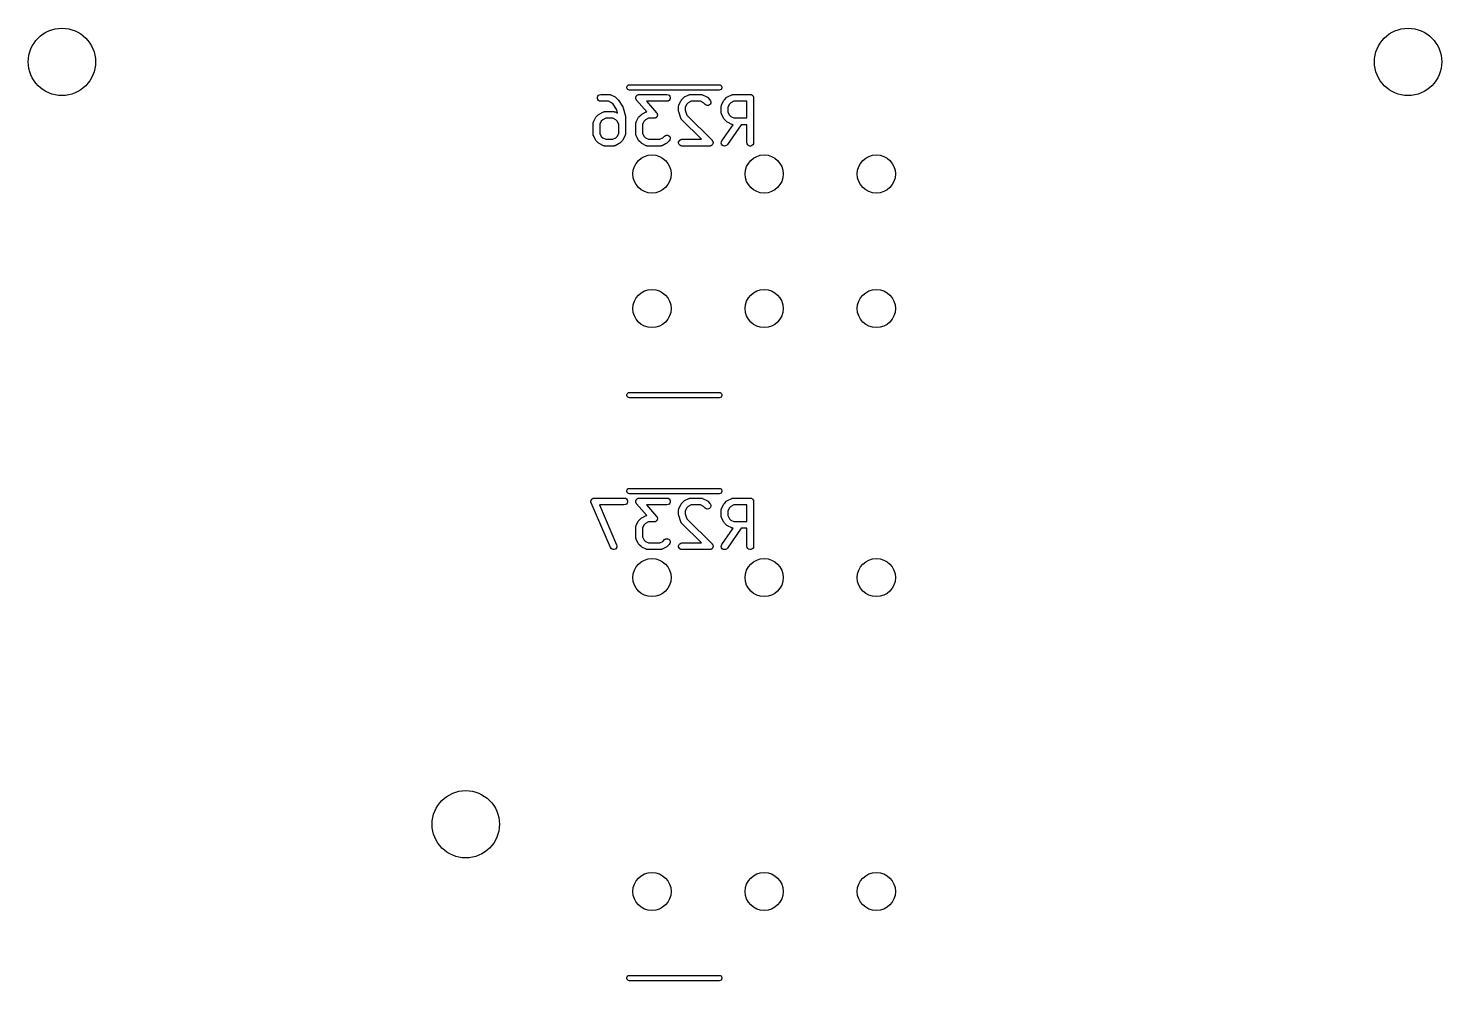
# Model space of a CAD drawing. Extents: x 25 to 326, y -201 to -21.
# Drawn here: x 148.6 to 180.1, y -177.99 to -156.75 of the extents above; entities that cross this region are included whole.
import ezdxf

# ---------------------------------------------------------------- set-up
doc = ezdxf.new("R2010")
doc.units = 0
doc.header["$MEASUREMENT"] = 0
doc.layers.add('BLACK', color=7, linetype='CONTINUOUS')

msp = doc.modelspace()

# ---------------------------------------------------------------- linework, layer by layer
at = {"layer": 'Black'}
for p, q in [((161.941, -158.06), (161.948, -158.04)), ((161.941, -158.08), (161.941, -158.06)), ((161.948, -158.1), (161.941, -158.08)), ((161.948, -158.04), (161.961, -158.024)), ((161.961, -158.116), (161.948, -158.1)), ((161.961, -158.024), (161.979, -158.014)), ((161.979, -158.126), (161.961, -158.116)), ((161.979, -158.014), (162, -158.01)), ((162, -158.13), (161.979, -158.126)), ((162, -158.01), (164, -158.01)), ((164, -158.13), (162, -158.13)), ((164, -158.01), (164.021, -158.014)), ((164.021, -158.126), (164, -158.13)), ((164.021, -158.014), (164.039, -158.024)), ((164.039, -158.116), (164.021, -158.126)), ((164.039, -158.024), (164.052, -158.04)), ((164.052, -158.1), (164.039, -158.116)), ((164.052, -158.04), (164.059, -158.06)), ((164.059, -158.08), (164.052, -158.1)), ((164.059, -158.06), (164.059, -158.08)), ((161.283, -158.289), (161.292, -158.265)), ((161.283, -158.315), (161.283, -158.289)), ((161.292, -158.34), (161.283, -158.315)), ((161.292, -158.265), (161.309, -158.245)), ((161.309, -158.36), (161.292, -158.34)), ((161.309, -158.245), (161.331, -158.232)), ((161.331, -158.373), (161.309, -158.36)), ((161.331, -158.232), (161.357, -158.227)), ((161.357, -158.377), (161.331, -158.373)), ((161.357, -158.227), (161.548, -158.227)), ((161.53, -158.377), (161.357, -158.377)), ((161.598, -158.412), (161.53, -158.377)), ((161.548, -158.227), (161.552, -158.228)), ((161.552, -158.228), (161.556, -158.228)), ((161.556, -158.228), (161.565, -158.23)), ((161.565, -158.23), (161.573, -158.232)), ((161.573, -158.232), (161.577, -158.234)), ((161.577, -158.234), (161.581, -158.235)), ((161.581, -158.235), (161.676, -158.283)), ((161.632, -158.445), (161.598, -158.412)), ((161.716, -158.571), (161.632, -158.445)), ((161.676, -158.283), (161.686, -158.29)), ((161.686, -158.29), (161.696, -158.297)), ((161.696, -158.297), (161.744, -158.345)), ((161.744, -158.345), (161.748, -158.351)), ((161.748, -158.351), (161.753, -158.356)), ((161.753, -158.356), (161.848, -158.499)), ((162.139, -158.304), (162.14, -158.297)), ((162.14, -158.31), (162.139, -158.304)), ((162.14, -158.289), (162.142, -158.284)), ((162.14, -158.297), (162.14, -158.289)), ((162.14, -158.315), (162.14, -158.31)), ((162.143, -158.322), (162.14, -158.315)), ((162.142, -158.284), (162.143, -158.278)), ((162.143, -158.278), (162.147, -158.272)), ((162.144, -158.329), (162.143, -158.322)), ((162.147, -158.334), (162.144, -158.329)), ((162.147, -158.272), (162.149, -158.265)), ((162.149, -158.34), (162.147, -158.334)), ((162.149, -158.265), (162.153, -158.26)), ((162.154, -158.345), (162.149, -158.34)), ((162.153, -158.26), (162.156, -158.255)), ((162.158, -158.352), (162.154, -158.345)), ((162.156, -158.255), (162.161, -158.251)), ((162.385, -158.612), (162.158, -158.352)), ((162.161, -158.251), (162.166, -158.245)), ((162.166, -158.245), (162.171, -158.242)), ((162.171, -158.242), (162.175, -158.238)), ((162.175, -158.238), (162.182, -158.236)), ((162.182, -158.236), (162.189, -158.232)), ((162.189, -158.232), (162.194, -158.231)), ((162.194, -158.231), (162.2, -158.229)), ((162.2, -158.229), (162.207, -158.229)), ((162.207, -158.229), (162.214, -158.227)), ((162.214, -158.227), (162.833, -158.227)), ((162.833, -158.377), (162.38, -158.377)), ((162.38, -158.377), (162.604, -158.634)), ((162.833, -158.227), (162.859, -158.232)), ((162.859, -158.373), (162.833, -158.377)), ((162.859, -158.232), (162.882, -158.245)), ((162.882, -158.36), (162.859, -158.373)), ((162.882, -158.245), (162.898, -158.265)), ((162.898, -158.34), (162.882, -158.36)), ((162.898, -158.265), (162.907, -158.289)), ((162.907, -158.315), (162.898, -158.34)), ((162.907, -158.289), (162.907, -158.315)), ((163.1, -158.459), (163.147, -158.364)), ((163.147, -158.364), (163.154, -158.354)), ((163.154, -158.354), (163.161, -158.345)), ((163.161, -158.345), (163.209, -158.297)), ((163.209, -158.297), (163.219, -158.29)), ((163.219, -158.29), (163.228, -158.283)), ((163.228, -158.283), (163.324, -158.235)), ((163.276, -158.442), (163.242, -158.511)), ((163.306, -158.412), (163.276, -158.442)), ((163.375, -158.377), (163.306, -158.412)), ((163.324, -158.235), (163.328, -158.234)), ((163.328, -158.234), (163.331, -158.232)), ((163.331, -158.232), (163.34, -158.23)), ((163.34, -158.23), (163.349, -158.228)), ((163.349, -158.228), (163.353, -158.228)), ((163.353, -158.228), (163.357, -158.227)), ((163.357, -158.227), (163.595, -158.227)), ((163.578, -158.377), (163.375, -158.377)), ((163.646, -158.412), (163.578, -158.377)), ((163.595, -158.227), (163.599, -158.228)), ((163.599, -158.228), (163.604, -158.228)), ((163.604, -158.228), (163.612, -158.23)), ((163.612, -158.23), (163.621, -158.232)), ((163.621, -158.232), (163.625, -158.234)), ((163.625, -158.234), (163.629, -158.235)), ((163.629, -158.235), (163.724, -158.283)), ((163.685, -158.451), (163.646, -158.412)), ((163.724, -158.283), (163.734, -158.29)), ((163.734, -158.29), (163.744, -158.297)), ((163.744, -158.297), (163.791, -158.345)), ((163.8, -158.441), (163.781, -158.459)), ((163.791, -158.345), (163.806, -158.366)), ((163.811, -158.417), (163.8, -158.441)), ((163.806, -158.366), (163.813, -158.391)), ((163.813, -158.391), (163.811, -158.417)), ((164.052, -158.459), (164.1, -158.364)), ((164.1, -158.364), (164.107, -158.354)), ((164.107, -158.354), (164.114, -158.345)), ((164.114, -158.345), (164.161, -158.297)), ((164.161, -158.297), (164.171, -158.29)), ((164.171, -158.29), (164.181, -158.283)), ((164.181, -158.283), (164.276, -158.235)), ((164.228, -158.442), (164.194, -158.511)), ((164.259, -158.412), (164.228, -158.442)), ((164.327, -158.377), (164.259, -158.412)), ((164.276, -158.235), (164.28, -158.234)), ((164.28, -158.234), (164.284, -158.232)), ((164.284, -158.232), (164.293, -158.23)), ((164.293, -158.23), (164.301, -158.228)), ((164.301, -158.228), (164.305, -158.228)), ((164.305, -158.228), (164.31, -158.227)), ((164.31, -158.227), (164.69, -158.227)), ((164.615, -158.377), (164.327, -158.377)), ((164.615, -158.751), (164.615, -158.377)), ((164.69, -158.227), (164.697, -158.229)), ((164.697, -158.229), (164.703, -158.229)), ((164.703, -158.229), (164.71, -158.231)), ((164.71, -158.231), (164.716, -158.232)), ((164.716, -158.232), (164.722, -158.235)), ((164.722, -158.235), (164.728, -158.237)), ((164.728, -158.237), (164.733, -158.242)), ((164.733, -158.242), (164.739, -158.245)), ((164.739, -158.245), (164.743, -158.25)), ((164.743, -158.25), (164.748, -158.254)), ((164.748, -158.254), (164.751, -158.26)), ((164.751, -158.26), (164.755, -158.265)), ((164.755, -158.265), (164.758, -158.271)), ((164.758, -158.271), (164.761, -158.277)), ((164.761, -158.277), (164.762, -158.283)), ((164.762, -158.283), (164.764, -158.289)), ((164.764, -158.289), (164.764, -158.296)), ((164.764, -158.296), (164.765, -158.302)), ((164.765, -158.302), (164.765, -159.302)), ((161.195, -158.84), (161.242, -158.745)), ((161.242, -158.745), (161.25, -158.735)), ((161.25, -158.735), (161.256, -158.726)), ((161.256, -158.726), (161.304, -158.678)), ((161.304, -158.678), (161.314, -158.671)), ((161.314, -158.671), (161.324, -158.664)), ((161.324, -158.664), (161.419, -158.616)), ((161.47, -158.758), (161.402, -158.793)), ((161.419, -158.616), (161.423, -158.615)), ((161.423, -158.615), (161.427, -158.613)), ((161.427, -158.613), (161.435, -158.611)), ((161.435, -158.611), (161.444, -158.609)), ((161.444, -158.609), (161.448, -158.609)), ((161.448, -158.609), (161.452, -158.608)), ((161.452, -158.608), (161.643, -158.608)), ((161.625, -158.758), (161.47, -158.758)), ((161.694, -158.793), (161.625, -158.758)), ((161.643, -158.608), (161.647, -158.609)), ((161.647, -158.609), (161.651, -158.609)), ((161.651, -158.609), (161.66, -158.611)), ((161.66, -158.611), (161.669, -158.613)), ((161.669, -158.613), (161.672, -158.615)), ((161.672, -158.615), (161.676, -158.616)), ((161.676, -158.616), (161.735, -158.645)), ((161.735, -158.645), (161.716, -158.571)), ((161.848, -158.499), (161.853, -158.511)), ((161.853, -158.511), (161.858, -158.522)), ((161.858, -158.522), (161.906, -158.713)), ((161.906, -158.713), (161.907, -158.722)), ((161.907, -158.722), (161.908, -158.731)), ((161.908, -158.731), (161.908, -159.112)), ((162.147, -158.84), (162.195, -158.745)), ((162.195, -158.745), (162.202, -158.735)), ((162.202, -158.735), (162.209, -158.726)), ((162.209, -158.726), (162.256, -158.678)), ((162.256, -158.678), (162.266, -158.671)), ((162.266, -158.671), (162.276, -158.664)), ((162.276, -158.664), (162.371, -158.616)), ((162.422, -158.758), (162.354, -158.793)), ((162.371, -158.616), (162.375, -158.615)), ((162.375, -158.615), (162.379, -158.613)), ((162.379, -158.613), (162.385, -158.612)), ((162.548, -158.758), (162.422, -158.758)), ((162.555, -158.757), (162.548, -158.758)), ((162.562, -158.757), (162.555, -158.757)), ((162.568, -158.755), (162.562, -158.757)), ((162.573, -158.754), (162.568, -158.755)), ((162.58, -158.75), (162.573, -158.754)), ((162.586, -158.747), (162.58, -158.75)), ((162.591, -158.744), (162.586, -158.747)), ((162.596, -158.741), (162.591, -158.744)), ((162.601, -158.735), (162.596, -158.741)), ((162.606, -158.73), (162.601, -158.735)), ((162.604, -158.634), (162.608, -158.64)), ((162.609, -158.725), (162.606, -158.73)), ((162.608, -158.64), (162.613, -158.646)), ((162.613, -158.721), (162.609, -158.725)), ((162.613, -158.646), (162.615, -158.651)), ((162.615, -158.714), (162.613, -158.721)), ((162.615, -158.651), (162.618, -158.656)), ((162.619, -158.708), (162.615, -158.714)), ((162.618, -158.656), (162.619, -158.663)), ((162.619, -158.663), (162.621, -158.67)), ((162.621, -158.696), (162.619, -158.702)), ((162.619, -158.702), (162.619, -158.708)), ((162.621, -158.67), (162.621, -158.676)), ((162.621, -158.676), (162.623, -158.682)), ((162.623, -158.682), (162.621, -158.689)), ((162.621, -158.689), (162.621, -158.696)), ((163.092, -158.484), (163.095, -158.476)), ((163.092, -158.489), (163.092, -158.484)), ((163.092, -158.493), (163.092, -158.489)), ((163.092, -158.588), (163.092, -158.493)), ((163.094, -158.6), (163.092, -158.588)), ((163.096, -158.612), (163.094, -158.6)), ((163.095, -158.476), (163.096, -158.467)), ((163.096, -158.467), (163.098, -158.463)), ((163.143, -158.755), (163.096, -158.612)), ((163.098, -158.463), (163.1, -158.459)), ((163.145, -158.758), (163.143, -158.755)), ((163.146, -158.763), (163.145, -158.758)), ((163.242, -158.511), (163.242, -158.576)), ((163.242, -158.576), (163.28, -158.69)), ((163.28, -158.69), (163.839, -159.249)), ((163.706, -158.466), (163.685, -158.451)), ((163.732, -158.472), (163.706, -158.466)), ((163.758, -158.47), (163.732, -158.472)), ((163.781, -158.459), (163.758, -158.47)), ((164.044, -158.493), (164.045, -158.489)), ((164.044, -158.636), (164.044, -158.493)), ((164.045, -158.64), (164.044, -158.636)), ((164.045, -158.484), (164.047, -158.476)), ((164.045, -158.489), (164.045, -158.484)), ((164.045, -158.644), (164.045, -158.64)), ((164.047, -158.653), (164.045, -158.644)), ((164.047, -158.476), (164.049, -158.467)), ((164.049, -158.661), (164.047, -158.653)), ((164.049, -158.467), (164.051, -158.463)), ((164.051, -158.665), (164.049, -158.661)), ((164.051, -158.463), (164.052, -158.459)), ((164.052, -158.669), (164.051, -158.665)), ((164.1, -158.764), (164.052, -158.669)), ((164.194, -158.511), (164.194, -158.618)), ((164.194, -158.618), (164.228, -158.687)), ((164.228, -158.687), (164.259, -158.717)), ((164.259, -158.717), (164.327, -158.751)), ((164.327, -158.751), (164.615, -158.751)), ((161.187, -158.865), (161.19, -158.857)), ((161.188, -158.87), (161.187, -158.865)), ((161.187, -158.874), (161.188, -158.87)), ((161.187, -159.112), (161.187, -158.874)), ((161.19, -158.857), (161.191, -158.848)), ((161.191, -158.848), (161.194, -158.844)), ((161.194, -158.844), (161.195, -158.84)), ((161.371, -158.823), (161.337, -158.892)), ((161.337, -158.892), (161.337, -159.094)), ((161.402, -158.793), (161.371, -158.823)), ((161.724, -158.823), (161.694, -158.793)), ((161.758, -158.892), (161.724, -158.823)), ((161.758, -159.094), (161.758, -158.892)), ((162.139, -158.874), (162.14, -158.87)), ((162.139, -159.112), (162.139, -158.874)), ((162.14, -158.865), (162.142, -158.857)), ((162.14, -158.87), (162.14, -158.865)), ((162.142, -158.857), (162.144, -158.848)), ((162.144, -158.848), (162.146, -158.844)), ((162.146, -158.844), (162.147, -158.84)), ((162.324, -158.823), (162.289, -158.892)), ((162.289, -158.892), (162.289, -159.094)), ((162.354, -158.793), (162.324, -158.823)), ((163.151, -158.77), (163.146, -158.763)), ((163.156, -158.778), (163.151, -158.77)), ((163.159, -158.78), (163.156, -158.778)), ((163.161, -158.784), (163.159, -158.78)), ((163.605, -159.227), (163.161, -158.784)), ((164.058, -159.259), (164.308, -158.901)), ((164.107, -158.774), (164.1, -158.764)), ((164.114, -158.784), (164.107, -158.774)), ((164.161, -158.832), (164.114, -158.784)), ((164.171, -158.838), (164.161, -158.832)), ((164.181, -158.846), (164.171, -158.838)), ((164.491, -158.901), (164.18, -159.345)), ((164.276, -158.893), (164.181, -158.846)), ((164.28, -158.895), (164.276, -158.893)), ((164.284, -158.897), (164.28, -158.895)), ((164.293, -158.898), (164.284, -158.897)), ((164.301, -158.901), (164.293, -158.898)), ((164.305, -158.9), (164.301, -158.901)), ((164.308, -158.901), (164.305, -158.9)), ((164.615, -158.901), (164.491, -158.901)), ((164.615, -159.302), (164.615, -158.901)), ((161.188, -159.116), (161.187, -159.112)), ((161.187, -159.12), (161.188, -159.116)), ((161.19, -159.129), (161.187, -159.12)), ((161.191, -159.138), (161.19, -159.129)), ((161.194, -159.141), (161.191, -159.138)), ((161.195, -159.145), (161.194, -159.141)), ((161.242, -159.241), (161.195, -159.145)), ((161.25, -159.25), (161.242, -159.241)), ((161.256, -159.26), (161.25, -159.25)), ((161.304, -159.308), (161.256, -159.26)), ((161.314, -159.315), (161.304, -159.308)), ((161.324, -159.322), (161.314, -159.315)), ((161.419, -159.369), (161.324, -159.322)), ((161.337, -159.094), (161.371, -159.163)), ((161.371, -159.163), (161.402, -159.193)), ((161.402, -159.193), (161.47, -159.227)), ((161.423, -159.371), (161.419, -159.369)), ((161.427, -159.373), (161.423, -159.371)), ((161.435, -159.374), (161.427, -159.373)), ((161.444, -159.377), (161.435, -159.374)), ((161.448, -159.377), (161.444, -159.377)), ((161.452, -159.377), (161.448, -159.377)), ((161.643, -159.377), (161.452, -159.377)), ((161.47, -159.227), (161.625, -159.227)), ((161.625, -159.227), (161.694, -159.193)), ((161.647, -159.377), (161.643, -159.377)), ((161.651, -159.377), (161.647, -159.377)), ((161.66, -159.374), (161.651, -159.377)), ((161.669, -159.373), (161.66, -159.374)), ((161.672, -159.371), (161.669, -159.373)), ((161.676, -159.369), (161.672, -159.371)), ((161.772, -159.322), (161.676, -159.369)), ((161.694, -159.193), (161.724, -159.163)), ((161.724, -159.163), (161.758, -159.094)), ((161.781, -159.315), (161.772, -159.322)), ((161.791, -159.308), (161.781, -159.315)), ((161.839, -159.26), (161.791, -159.308)), ((161.846, -159.25), (161.839, -159.26)), ((161.853, -159.241), (161.846, -159.25)), ((161.9, -159.145), (161.853, -159.241)), ((161.902, -159.141), (161.9, -159.145)), ((161.904, -159.138), (161.902, -159.141)), ((161.905, -159.129), (161.904, -159.138)), ((161.908, -159.12), (161.905, -159.129)), ((161.908, -159.112), (161.908, -159.116)), ((161.908, -159.116), (161.908, -159.12)), ((162.14, -159.116), (162.139, -159.112)), ((162.14, -159.12), (162.14, -159.116)), ((162.142, -159.129), (162.14, -159.12)), ((162.144, -159.138), (162.142, -159.129)), ((162.146, -159.141), (162.144, -159.138)), ((162.147, -159.145), (162.146, -159.141)), ((162.195, -159.241), (162.147, -159.145)), ((162.202, -159.25), (162.195, -159.241)), ((162.209, -159.26), (162.202, -159.25)), ((162.256, -159.308), (162.209, -159.26)), ((162.266, -159.315), (162.256, -159.308)), ((162.276, -159.322), (162.266, -159.315)), ((162.371, -159.369), (162.276, -159.322)), ((162.289, -159.094), (162.324, -159.163)), ((162.324, -159.163), (162.354, -159.193)), ((162.354, -159.193), (162.422, -159.227)), ((162.375, -159.371), (162.371, -159.369)), ((162.379, -159.373), (162.375, -159.371)), ((162.388, -159.374), (162.379, -159.373)), ((162.396, -159.377), (162.388, -159.374)), ((162.401, -159.377), (162.396, -159.377)), ((162.405, -159.377), (162.401, -159.377)), ((162.69, -159.377), (162.405, -159.377)), ((162.422, -159.227), (162.673, -159.227)), ((162.673, -159.227), (162.741, -159.193)), ((162.695, -159.377), (162.69, -159.377)), ((162.699, -159.377), (162.695, -159.377)), ((162.707, -159.374), (162.699, -159.377)), ((162.716, -159.373), (162.707, -159.374)), ((162.72, -159.371), (162.716, -159.373)), ((162.724, -159.369), (162.72, -159.371)), ((162.819, -159.322), (162.724, -159.369)), ((162.741, -159.193), (162.78, -159.154)), ((162.78, -159.154), (162.802, -159.139)), ((162.802, -159.139), (162.827, -159.132)), ((162.829, -159.315), (162.819, -159.322)), ((162.827, -159.132), (162.853, -159.135)), ((162.839, -159.308), (162.829, -159.315)), ((162.886, -159.26), (162.839, -159.308)), ((162.853, -159.135), (162.876, -159.146)), ((162.876, -159.146), (162.895, -159.164)), ((162.901, -159.239), (162.886, -159.26)), ((162.895, -159.164), (162.906, -159.188)), ((162.908, -159.214), (162.901, -159.239)), ((162.906, -159.188), (162.908, -159.214)), ((163.093, -159.289), (163.102, -159.265)), ((163.093, -159.315), (163.093, -159.289)), ((163.102, -159.34), (163.093, -159.315)), ((163.102, -159.265), (163.118, -159.245)), ((163.118, -159.36), (163.102, -159.34)), ((163.118, -159.245), (163.141, -159.232)), ((163.141, -159.373), (163.118, -159.36)), ((163.141, -159.232), (163.167, -159.227)), ((163.167, -159.377), (163.141, -159.373)), ((163.167, -159.227), (163.605, -159.227)), ((163.786, -159.377), (163.167, -159.377)), ((163.795, -159.376), (163.786, -159.377)), ((163.805, -159.375), (163.795, -159.376)), ((163.808, -159.373), (163.805, -159.375)), ((163.811, -159.373), (163.808, -159.373)), ((163.82, -159.368), (163.811, -159.373)), ((163.829, -159.364), (163.82, -159.368)), ((163.831, -159.361), (163.829, -159.364)), ((163.834, -159.36), (163.831, -159.361)), ((163.84, -159.352), (163.834, -159.36)), ((163.839, -159.249), (163.844, -159.257)), ((163.847, -159.345), (163.84, -159.352)), ((163.844, -159.257), (163.851, -159.265)), ((163.849, -159.342), (163.847, -159.345)), ((163.851, -159.34), (163.849, -159.342)), ((163.851, -159.265), (163.852, -159.268)), ((163.854, -159.331), (163.851, -159.34)), ((163.852, -159.268), (163.854, -159.271)), ((163.854, -159.271), (163.856, -159.28)), ((163.858, -159.322), (163.854, -159.331)), ((163.856, -159.28), (163.86, -159.289)), ((163.86, -159.315), (163.858, -159.319)), ((163.858, -159.319), (163.858, -159.322)), ((163.86, -159.289), (163.86, -159.293)), ((163.86, -159.293), (163.86, -159.296)), ((163.86, -159.296), (163.86, -159.306)), ((163.86, -159.306), (163.86, -159.315)), ((164.044, -159.309), (164.047, -159.283)), ((164.051, -159.334), (164.044, -159.309)), ((164.047, -159.283), (164.058, -159.259)), ((164.066, -159.355), (164.051, -159.334)), ((164.087, -159.37), (164.066, -159.355)), ((164.113, -159.377), (164.087, -159.37)), ((164.138, -159.375), (164.113, -159.377)), ((164.162, -159.364), (164.138, -159.375)), ((164.18, -159.345), (164.162, -159.364)), ((164.62, -159.328), (164.615, -159.302)), ((164.633, -159.351), (164.62, -159.328)), ((164.653, -159.367), (164.633, -159.351)), ((164.677, -159.376), (164.653, -159.367)), ((164.703, -159.376), (164.677, -159.376)), ((164.728, -159.367), (164.703, -159.376)), ((164.748, -159.351), (164.728, -159.367)), ((164.761, -159.328), (164.748, -159.351)), ((164.765, -159.302), (164.761, -159.328)), ((161.941, -164.92), (161.948, -164.9)), ((161.941, -164.94), (161.941, -164.92)), ((161.948, -164.96), (161.941, -164.94)), ((161.948, -164.9), (161.961, -164.884)), ((161.961, -164.976), (161.948, -164.96)), ((161.961, -164.884), (161.979, -164.874)), ((161.979, -164.986), (161.961, -164.976)), ((161.979, -164.874), (162, -164.87)), ((162, -164.99), (161.979, -164.986)), ((162, -164.87), (164, -164.87)), ((164, -164.99), (162, -164.99)), ((164, -164.87), (164.021, -164.874)), ((164.021, -164.986), (164, -164.99)), ((164.021, -164.874), (164.039, -164.884)), ((164.039, -164.976), (164.021, -164.986)), ((164.039, -164.884), (164.052, -164.9)), ((164.052, -164.96), (164.039, -164.976)), ((164.052, -164.9), (164.059, -164.92)), ((164.059, -164.94), (164.052, -164.96)), ((164.059, -164.92), (164.059, -164.94)), ((161.146, -167.273), (161.149, -167.265)), ((161.149, -167.265), (161.152, -167.261)), ((161.152, -167.261), (161.154, -167.257)), ((161.154, -167.257), (161.161, -167.252)), ((161.161, -167.252), (161.166, -167.245)), ((161.166, -167.245), (161.17, -167.243)), ((161.17, -167.243), (161.173, -167.24)), ((161.173, -167.24), (161.181, -167.236)), ((161.181, -167.236), (161.189, -167.232)), ((161.189, -167.232), (161.193, -167.231)), ((161.193, -167.231), (161.197, -167.229)), ((161.197, -167.229), (161.206, -167.229)), ((161.206, -167.229), (161.214, -167.227)), ((161.214, -167.227), (161.881, -167.227)), ((161.881, -167.227), (161.907, -167.232)), ((161.907, -167.232), (161.929, -167.245)), ((161.929, -167.245), (161.946, -167.265)), ((161.941, -167.06), (161.948, -167.04)), ((161.941, -167.08), (161.941, -167.06)), ((161.948, -167.1), (161.941, -167.08)), ((161.946, -167.265), (161.955, -167.289)), ((161.948, -167.04), (161.961, -167.024)), ((161.961, -167.116), (161.948, -167.1)), ((161.961, -167.024), (161.979, -167.014)), ((161.979, -167.126), (161.961, -167.116)), ((161.979, -167.014), (162, -167.01)), ((162, -167.13), (161.979, -167.126)), ((162, -167.01), (164, -167.01)), ((164, -167.13), (162, -167.13)), ((162.147, -167.272), (162.149, -167.265)), ((162.149, -167.265), (162.153, -167.26)), ((162.153, -167.26), (162.156, -167.255)), ((162.156, -167.255), (162.161, -167.251)), ((162.161, -167.251), (162.166, -167.245)), ((162.166, -167.245), (162.171, -167.242)), ((162.171, -167.242), (162.175, -167.238)), ((162.175, -167.238), (162.182, -167.236)), ((162.182, -167.236), (162.189, -167.232)), ((162.189, -167.232), (162.194, -167.231)), ((162.194, -167.231), (162.2, -167.229)), ((162.2, -167.229), (162.207, -167.229)), ((162.207, -167.229), (162.214, -167.227)), ((162.214, -167.227), (162.833, -167.227)), ((162.833, -167.227), (162.859, -167.232)), ((162.859, -167.232), (162.882, -167.245)), ((162.882, -167.245), (162.898, -167.265)), ((162.898, -167.265), (162.907, -167.289)), ((163.228, -167.283), (163.324, -167.235)), ((163.324, -167.235), (163.328, -167.234)), ((163.328, -167.234), (163.331, -167.232)), ((163.331, -167.232), (163.34, -167.23)), ((163.34, -167.23), (163.349, -167.228)), ((163.349, -167.228), (163.353, -167.228)), ((163.353, -167.228), (163.357, -167.227)), ((163.357, -167.227), (163.595, -167.227)), ((163.595, -167.227), (163.599, -167.228)), ((163.599, -167.228), (163.604, -167.228)), ((163.604, -167.228), (163.612, -167.23)), ((163.612, -167.23), (163.621, -167.232)), ((163.621, -167.232), (163.625, -167.234)), ((163.625, -167.234), (163.629, -167.235)), ((163.629, -167.235), (163.724, -167.283)), ((164, -167.01), (164.021, -167.014)), ((164.021, -167.126), (164, -167.13)), ((164.021, -167.014), (164.039, -167.024)), ((164.039, -167.116), (164.021, -167.126)), ((164.039, -167.024), (164.052, -167.04)), ((164.052, -167.1), (164.039, -167.116)), ((164.052, -167.04), (164.059, -167.06)), ((164.059, -167.08), (164.052, -167.1)), ((164.059, -167.06), (164.059, -167.08)), ((164.181, -167.283), (164.276, -167.235)), ((164.276, -167.235), (164.28, -167.234)), ((164.28, -167.234), (164.284, -167.232)), ((164.284, -167.232), (164.293, -167.23)), ((164.293, -167.23), (164.301, -167.228)), ((164.301, -167.228), (164.305, -167.228)), ((164.305, -167.228), (164.31, -167.227)), ((164.31, -167.227), (164.69, -167.227)), ((164.69, -167.227), (164.697, -167.229)), ((164.697, -167.229), (164.703, -167.229)), ((164.703, -167.229), (164.71, -167.231)), ((164.71, -167.231), (164.716, -167.232)), ((164.716, -167.232), (164.722, -167.235)), ((164.722, -167.235), (164.728, -167.237)), ((164.728, -167.237), (164.733, -167.242)), ((164.733, -167.242), (164.739, -167.245)), ((164.739, -167.245), (164.743, -167.25)), ((164.743, -167.25), (164.748, -167.254)), ((164.748, -167.254), (164.751, -167.26)), ((164.751, -167.26), (164.755, -167.265)), ((164.755, -167.265), (164.758, -167.271)), ((161.139, -167.307), (161.14, -167.298)), ((161.14, -167.311), (161.139, -167.307)), ((161.14, -167.289), (161.142, -167.285)), ((161.14, -167.298), (161.14, -167.289)), ((161.14, -167.315), (161.14, -167.311)), ((161.143, -167.324), (161.14, -167.315)), ((161.142, -167.281), (161.146, -167.273)), ((161.142, -167.285), (161.142, -167.281)), ((161.145, -167.332), (161.143, -167.324)), ((161.574, -168.332), (161.145, -167.332)), ((161.881, -167.377), (161.328, -167.377)), ((161.328, -167.377), (161.712, -168.273)), ((161.907, -167.373), (161.881, -167.377)), ((161.929, -167.36), (161.907, -167.373)), ((161.946, -167.34), (161.929, -167.36)), ((161.955, -167.315), (161.946, -167.34)), ((161.955, -167.289), (161.955, -167.315)), ((162.139, -167.304), (162.14, -167.297)), ((162.14, -167.31), (162.139, -167.304)), ((162.14, -167.289), (162.142, -167.284)), ((162.14, -167.297), (162.14, -167.289)), ((162.14, -167.315), (162.14, -167.31)), ((162.143, -167.322), (162.14, -167.315)), ((162.142, -167.284), (162.143, -167.278)), ((162.143, -167.278), (162.147, -167.272)), ((162.144, -167.329), (162.143, -167.322)), ((162.147, -167.334), (162.144, -167.329)), ((162.149, -167.34), (162.147, -167.334)), ((162.154, -167.345), (162.149, -167.34)), ((162.158, -167.352), (162.154, -167.345)), ((162.385, -167.612), (162.158, -167.352)), ((162.833, -167.377), (162.38, -167.377)), ((162.38, -167.377), (162.604, -167.634)), ((162.859, -167.373), (162.833, -167.377)), ((162.882, -167.36), (162.859, -167.373)), ((162.898, -167.34), (162.882, -167.36)), ((162.907, -167.315), (162.898, -167.34)), ((162.907, -167.289), (162.907, -167.315)), ((163.092, -167.484), (163.095, -167.476)), ((163.092, -167.489), (163.092, -167.484)), ((163.092, -167.493), (163.092, -167.489)), ((163.092, -167.588), (163.092, -167.493)), ((163.095, -167.476), (163.096, -167.467)), ((163.096, -167.467), (163.098, -167.463)), ((163.098, -167.463), (163.1, -167.459)), ((163.1, -167.459), (163.147, -167.364)), ((163.147, -167.364), (163.154, -167.354)), ((163.154, -167.354), (163.161, -167.345)), ((163.161, -167.345), (163.209, -167.297)), ((163.209, -167.297), (163.219, -167.29)), ((163.219, -167.29), (163.228, -167.283)), ((163.276, -167.442), (163.242, -167.511)), ((163.242, -167.511), (163.242, -167.576)), ((163.242, -167.576), (163.28, -167.69)), ((163.306, -167.412), (163.276, -167.442)), ((163.375, -167.377), (163.306, -167.412)), ((163.578, -167.377), (163.375, -167.377)), ((163.646, -167.412), (163.578, -167.377)), ((163.685, -167.451), (163.646, -167.412)), ((163.706, -167.466), (163.685, -167.451)), ((163.732, -167.472), (163.706, -167.466)), ((163.724, -167.283), (163.734, -167.29)), ((163.758, -167.47), (163.732, -167.472)), ((163.734, -167.29), (163.744, -167.297)), ((163.744, -167.297), (163.791, -167.345)), ((163.781, -167.459), (163.758, -167.47)), ((163.8, -167.441), (163.781, -167.459)), ((163.791, -167.345), (163.806, -167.366)), ((163.811, -167.417), (163.8, -167.441)), ((163.806, -167.366), (163.813, -167.391)), ((163.813, -167.391), (163.811, -167.417)), ((164.044, -167.493), (164.045, -167.489)), ((164.044, -167.636), (164.044, -167.493)), ((164.045, -167.484), (164.047, -167.476)), ((164.045, -167.489), (164.045, -167.484)), ((164.047, -167.476), (164.049, -167.467)), ((164.049, -167.467), (164.051, -167.463)), ((164.051, -167.463), (164.052, -167.459)), ((164.052, -167.459), (164.1, -167.364)), ((164.1, -167.364), (164.107, -167.354)), ((164.107, -167.354), (164.114, -167.345)), ((164.114, -167.345), (164.161, -167.297)), ((164.161, -167.297), (164.171, -167.29)), ((164.171, -167.29), (164.181, -167.283)), ((164.228, -167.442), (164.194, -167.511)), ((164.194, -167.511), (164.194, -167.618)), ((164.259, -167.412), (164.228, -167.442)), ((164.327, -167.377), (164.259, -167.412)), ((164.615, -167.377), (164.327, -167.377)), ((164.615, -167.751), (164.615, -167.377)), ((164.758, -167.271), (164.761, -167.277)), ((164.761, -167.277), (164.762, -167.283)), ((164.762, -167.283), (164.764, -167.289)), ((164.764, -167.289), (164.764, -167.296)), ((164.764, -167.296), (164.765, -167.302)), ((164.765, -167.302), (164.765, -168.302)), ((162.139, -167.874), (162.14, -167.87)), ((162.139, -168.112), (162.139, -167.874)), ((162.14, -167.865), (162.142, -167.857)), ((162.14, -167.87), (162.14, -167.865)), ((162.142, -167.857), (162.144, -167.848)), ((162.144, -167.848), (162.146, -167.844)), ((162.146, -167.844), (162.147, -167.84)), ((162.147, -167.84), (162.195, -167.745)), ((162.195, -167.745), (162.202, -167.735)), ((162.202, -167.735), (162.209, -167.726)), ((162.209, -167.726), (162.256, -167.678)), ((162.256, -167.678), (162.266, -167.671)), ((162.266, -167.671), (162.276, -167.664)), ((162.276, -167.664), (162.371, -167.616)), ((162.324, -167.823), (162.289, -167.892)), ((162.289, -167.892), (162.289, -168.094)), ((162.354, -167.793), (162.324, -167.823)), ((162.422, -167.758), (162.354, -167.793)), ((162.371, -167.616), (162.375, -167.615)), ((162.375, -167.615), (162.379, -167.613)), ((162.379, -167.613), (162.385, -167.612)), ((162.548, -167.758), (162.422, -167.758)), ((162.555, -167.757), (162.548, -167.758)), ((162.562, -167.757), (162.555, -167.757)), ((162.568, -167.755), (162.562, -167.757)), ((162.573, -167.754), (162.568, -167.755)), ((162.58, -167.75), (162.573, -167.754)), ((162.586, -167.747), (162.58, -167.75)), ((162.591, -167.744), (162.586, -167.747)), ((162.596, -167.741), (162.591, -167.744)), ((162.601, -167.735), (162.596, -167.741)), ((162.606, -167.73), (162.601, -167.735)), ((162.604, -167.634), (162.608, -167.64)), ((162.609, -167.725), (162.606, -167.73)), ((162.608, -167.64), (162.613, -167.646)), ((162.613, -167.721), (162.609, -167.725)), ((162.613, -167.646), (162.615, -167.651)), ((162.615, -167.714), (162.613, -167.721)), ((162.615, -167.651), (162.618, -167.656)), ((162.619, -167.708), (162.615, -167.714)), ((162.618, -167.656), (162.619, -167.663)), ((162.619, -167.663), (162.621, -167.67)), ((162.621, -167.696), (162.619, -167.702)), ((162.619, -167.702), (162.619, -167.708)), ((162.621, -167.67), (162.621, -167.676)), ((162.621, -167.676), (162.623, -167.682)), ((162.623, -167.682), (162.621, -167.689)), ((162.621, -167.689), (162.621, -167.696)), ((163.094, -167.6), (163.092, -167.588)), ((163.096, -167.612), (163.094, -167.6)), ((163.143, -167.755), (163.096, -167.612)), ((163.145, -167.758), (163.143, -167.755)), ((163.146, -167.763), (163.145, -167.758)), ((163.151, -167.77), (163.146, -167.763)), ((163.156, -167.778), (163.151, -167.77)), ((163.159, -167.78), (163.156, -167.778)), ((163.161, -167.784), (163.159, -167.78)), ((163.605, -168.227), (163.161, -167.784)), ((163.28, -167.69), (163.839, -168.249)), ((164.045, -167.64), (164.044, -167.636)), ((164.045, -167.644), (164.045, -167.64)), ((164.047, -167.653), (164.045, -167.644)), ((164.049, -167.661), (164.047, -167.653)), ((164.051, -167.665), (164.049, -167.661)), ((164.052, -167.669), (164.051, -167.665)), ((164.1, -167.764), (164.052, -167.669)), ((164.107, -167.774), (164.1, -167.764)), ((164.114, -167.784), (164.107, -167.774)), ((164.161, -167.832), (164.114, -167.784)), ((164.171, -167.838), (164.161, -167.832)), ((164.181, -167.846), (164.171, -167.838)), ((164.276, -167.893), (164.181, -167.846)), ((164.194, -167.618), (164.228, -167.687)), ((164.228, -167.687), (164.259, -167.717)), ((164.259, -167.717), (164.327, -167.751)), ((164.28, -167.895), (164.276, -167.893)), ((164.284, -167.897), (164.28, -167.895)), ((164.327, -167.751), (164.615, -167.751)), ((162.14, -168.116), (162.139, -168.112)), ((162.14, -168.12), (162.14, -168.116)), ((162.142, -168.129), (162.14, -168.12)), ((162.144, -168.138), (162.142, -168.129)), ((162.146, -168.141), (162.144, -168.138)), ((162.147, -168.145), (162.146, -168.141)), ((162.195, -168.241), (162.147, -168.145)), ((162.289, -168.094), (162.324, -168.163)), ((162.324, -168.163), (162.354, -168.193)), ((162.354, -168.193), (162.422, -168.227)), ((162.673, -168.227), (162.741, -168.193)), ((162.741, -168.193), (162.78, -168.154)), ((162.78, -168.154), (162.802, -168.139)), ((162.802, -168.139), (162.827, -168.132)), ((162.827, -168.132), (162.853, -168.135)), ((162.853, -168.135), (162.876, -168.146)), ((162.876, -168.146), (162.895, -168.164)), ((162.895, -168.164), (162.906, -168.188)), ((162.906, -168.188), (162.908, -168.214)), ((164.058, -168.259), (164.308, -167.901)), ((164.491, -167.901), (164.18, -168.345)), ((164.293, -167.898), (164.284, -167.897)), ((164.301, -167.901), (164.293, -167.898)), ((164.305, -167.9), (164.301, -167.901)), ((164.308, -167.901), (164.305, -167.9)), ((164.615, -167.901), (164.491, -167.901)), ((164.615, -168.302), (164.615, -167.901)), ((161.588, -168.354), (161.574, -168.332)), ((161.609, -168.369), (161.588, -168.354)), ((161.634, -168.377), (161.609, -168.369)), ((161.66, -168.375), (161.634, -168.377)), ((161.684, -168.365), (161.66, -168.375)), ((161.703, -168.347), (161.684, -168.365)), ((161.715, -168.324), (161.703, -168.347)), ((161.712, -168.273), (161.718, -168.298)), ((161.718, -168.298), (161.715, -168.324)), ((162.202, -168.25), (162.195, -168.241)), ((162.209, -168.26), (162.202, -168.25)), ((162.256, -168.308), (162.209, -168.26)), ((162.266, -168.315), (162.256, -168.308)), ((162.276, -168.322), (162.266, -168.315)), ((162.371, -168.369), (162.276, -168.322)), ((162.375, -168.371), (162.371, -168.369)), ((162.379, -168.373), (162.375, -168.371)), ((162.388, -168.374), (162.379, -168.373)), ((162.396, -168.377), (162.388, -168.374)), ((162.401, -168.377), (162.396, -168.377)), ((162.405, -168.377), (162.401, -168.377)), ((162.69, -168.377), (162.405, -168.377)), ((162.422, -168.227), (162.673, -168.227)), ((162.695, -168.377), (162.69, -168.377)), ((162.699, -168.377), (162.695, -168.377)), ((162.707, -168.374), (162.699, -168.377)), ((162.716, -168.373), (162.707, -168.374)), ((162.72, -168.371), (162.716, -168.373)), ((162.724, -168.369), (162.72, -168.371)), ((162.819, -168.322), (162.724, -168.369)), ((162.829, -168.315), (162.819, -168.322)), ((162.839, -168.308), (162.829, -168.315)), ((162.886, -168.26), (162.839, -168.308)), ((162.901, -168.239), (162.886, -168.26)), ((162.908, -168.214), (162.901, -168.239)), ((163.093, -168.289), (163.102, -168.265)), ((163.093, -168.315), (163.093, -168.289)), ((163.102, -168.34), (163.093, -168.315)), ((163.102, -168.265), (163.118, -168.245)), ((163.118, -168.36), (163.102, -168.34)), ((163.118, -168.245), (163.141, -168.232)), ((163.141, -168.373), (163.118, -168.36)), ((163.141, -168.232), (163.167, -168.227)), ((163.167, -168.377), (163.141, -168.373)), ((163.167, -168.227), (163.605, -168.227)), ((163.786, -168.377), (163.167, -168.377)), ((163.795, -168.376), (163.786, -168.377)), ((163.805, -168.375), (163.795, -168.376)), ((163.808, -168.373), (163.805, -168.375)), ((163.811, -168.373), (163.808, -168.373)), ((163.82, -168.368), (163.811, -168.373)), ((163.829, -168.364), (163.82, -168.368)), ((163.831, -168.361), (163.829, -168.364)), ((163.834, -168.36), (163.831, -168.361)), ((163.84, -168.352), (163.834, -168.36)), ((163.839, -168.249), (163.844, -168.257)), ((163.847, -168.345), (163.84, -168.352)), ((163.844, -168.257), (163.851, -168.265)), ((163.849, -168.342), (163.847, -168.345)), ((163.851, -168.34), (163.849, -168.342)), ((163.851, -168.265), (163.852, -168.268)), ((163.854, -168.331), (163.851, -168.34)), ((163.852, -168.268), (163.854, -168.271)), ((163.854, -168.271), (163.856, -168.28)), ((163.858, -168.322), (163.854, -168.331)), ((163.856, -168.28), (163.86, -168.289)), ((163.86, -168.315), (163.858, -168.319)), ((163.858, -168.319), (163.858, -168.322)), ((163.86, -168.289), (163.86, -168.293)), ((163.86, -168.293), (163.86, -168.296)), ((163.86, -168.296), (163.86, -168.306)), ((163.86, -168.306), (163.86, -168.315)), ((164.044, -168.309), (164.047, -168.283)), ((164.051, -168.334), (164.044, -168.309)), ((164.047, -168.283), (164.058, -168.259)), ((164.066, -168.355), (164.051, -168.334)), ((164.087, -168.37), (164.066, -168.355)), ((164.113, -168.377), (164.087, -168.37)), ((164.138, -168.375), (164.113, -168.377)), ((164.162, -168.364), (164.138, -168.375)), ((164.18, -168.345), (164.162, -168.364)), ((164.62, -168.328), (164.615, -168.302)), ((164.633, -168.351), (164.62, -168.328)), ((164.653, -168.367), (164.633, -168.351)), ((164.677, -168.376), (164.653, -168.367)), ((164.703, -168.376), (164.677, -168.376)), ((164.728, -168.367), (164.703, -168.376)), ((164.748, -168.351), (164.728, -168.367)), ((164.761, -168.328), (164.748, -168.351)), ((164.765, -168.302), (164.761, -168.328)), ((161.941, -177.92), (161.948, -177.9)), ((161.941, -177.94), (161.941, -177.92)), ((161.948, -177.96), (161.941, -177.94)), ((161.948, -177.9), (161.961, -177.884)), ((161.961, -177.976), (161.948, -177.96)), ((161.961, -177.884), (161.979, -177.874)), ((161.979, -177.874), (162, -177.87)), ((162, -177.87), (164, -177.87)), ((164, -177.87), (164.021, -177.874)), ((164.021, -177.874), (164.039, -177.884)), ((164.039, -177.884), (164.052, -177.9)), ((164.052, -177.96), (164.039, -177.976)), ((164.052, -177.9), (164.059, -177.92)), ((164.059, -177.94), (164.052, -177.96)), ((164.059, -177.92), (164.059, -177.94)), ((161.979, -177.986), (161.961, -177.976)), ((162, -177.99), (161.979, -177.986)), ((164, -177.99), (162, -177.99)), ((164.021, -177.986), (164, -177.99)), ((164.039, -177.976), (164.021, -177.986))]:
    msp.add_line(p, q, dxfattribs=at)
for centre, radius in [((149.35, -157.5), 0.75), ((179.35, -157.5), 0.75), ((162.5, -160), 0.425), ((165, -160), 0.425), ((167.5, -160), 0.425), ((162.5, -163), 0.425), ((165, -163), 0.425), ((167.5, -163), 0.425), ((162.5, -169), 0.425), ((165, -169), 0.425), ((167.5, -169), 0.425), ((158.35, -174.5), 0.75), ((162.5, -176), 0.425), ((165, -176), 0.425), ((167.5, -176), 0.425)]:
    msp.add_circle(centre, radius, dxfattribs=at)

doc.saveas('drawing.dxf')
